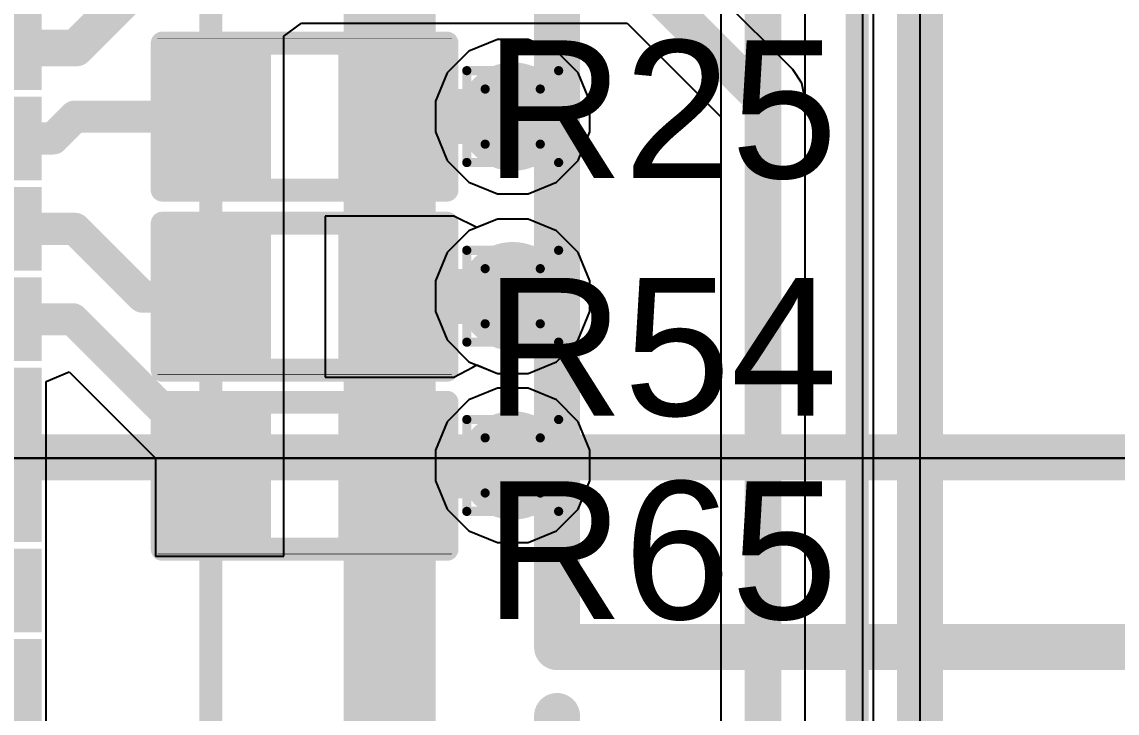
# Model space of a CAD drawing. Header units: inches. Extents: x -11 to 5433, y -4 to 5447.
# Drawn here: x 31.54 to 37.59, y 11.13 to 14.96 of the extents above; entities that cross this region are included whole.
import ezdxf

# ---------------------------------------------------------------- set-up
doc = ezdxf.new("R2010")
doc.units = ezdxf.units.IN
for name, color, linetype in [('Board_outline', 216, 'Continuous'), ('Bottom Layer', 5, 'Continuous'), ('Bottom Overlay', 54, 'Continuous'), ('Dimensions', 6, 'Continuous'), ('Drill Drawing', 1, 'Continuous'), ('Ground', 16, 'Continuous'), ('Mechanical 4', 56, 'Continuous'), ('Multi-Layer', 9, 'Continuous'), ('Power', 76, 'Continuous'), ('Top Layer', 1, 'Continuous'), ('Top Overlay', 2, 'Continuous'), ('Top Paste', 8, 'Continuous'), ('Top Solder', 216, 'Continuous'), ('Via Holes', 16, 'Continuous')]:
    doc.layers.add(name, color=color, linetype=linetype)
doc.styles.add('Arial', font='', dxfattribs={"height": 0.2})
doc.styles.get('Arial').set_extended_font_data('Arial')

# ---------------------------------------------------------------- blocks, each defined once
blk = doc.blocks.new('BL_R8812AF1_B_23')
at = {"layer": 'Bottom Overlay'}
blk.add_lwpolyline([(13.5, 8.9, 0.127, 0.127, 0), (-13.5, 8.9, 0.127, 0.127, 0)], format="xyseb", dxfattribs=at)
blk = doc.blocks.new('64_VQFN__9_9__45')
at = {"layer": 'Top Layer'}
for points in [[(4.005, 1.38), (4.865, 1.38), (4.865, 1.12), (4.005, 1.12)], [(4.005, 0.88), (4.865, 0.88), (4.865, 0.62), (4.005, 0.62)], [(4.005, 0.38), (4.865, 0.38), (4.865, 0.12), (4.005, 0.12)], [(4.005, -0.12), (4.865, -0.12), (4.865, -0.38), (4.005, -0.38)], [(4.005, -0.62), (4.865, -0.62), (4.865, -0.88), (4.005, -0.88)], [(4.005, -1.12), (4.865, -1.12), (4.865, -1.38), (4.005, -1.38)], [(4.005, -1.62), (4.865, -1.62), (4.865, -1.88), (4.005, -1.88)], [(4.005, -2.12), (4.865, -2.12), (4.865, -2.38), (4.005, -2.38)]]:
    blk.add_hatch(color=1, dxfattribs=at).paths.add_polyline_path(points)
at = {"layer": 'Top Paste'}
for points in [[(4.005, 1.38), (4.865, 1.38), (4.865, 1.12), (4.005, 1.12)], [(4.005, 0.88), (4.865, 0.88), (4.865, 0.62), (4.005, 0.62)], [(4.005, 0.38), (4.865, 0.38), (4.865, 0.12), (4.005, 0.12)], [(4.005, -0.12), (4.865, -0.12), (4.865, -0.38), (4.005, -0.38)], [(4.005, -0.62), (4.865, -0.62), (4.865, -0.88), (4.005, -0.88)], [(4.005, -1.12), (4.865, -1.12), (4.865, -1.38), (4.005, -1.38)], [(4.005, -1.62), (4.865, -1.62), (4.865, -1.88), (4.005, -1.88)], [(4.005, -2.12), (4.865, -2.12), (4.865, -2.38), (4.005, -2.38)]]:
    blk.add_hatch(color=8, dxfattribs=at).paths.add_polyline_path(points)
at = {"layer": 'Top Solder'}
for points in [[(3.9034, 1.4816), (4.9666, 1.4816), (4.9666, 1.0184), (3.9034, 1.0184)], [(3.9034, 0.9816), (4.9666, 0.9816), (4.9666, 0.5184), (3.9034, 0.5184)], [(3.9034, 0.4816), (4.9666, 0.4816), (4.9666, 0.0184), (3.9034, 0.0184)], [(3.9034, -0.0184), (4.9666, -0.0184), (4.9666, -0.4816), (3.9034, -0.4816)], [(3.9034, -0.5184), (4.9666, -0.5184), (4.9666, -0.9816), (3.9034, -0.9816)], [(3.9034, -1.0184), (4.9666, -1.0184), (4.9666, -1.4816), (3.9034, -1.4816)], [(3.9034, -1.5184), (4.9666, -1.5184), (4.9666, -1.9816), (3.9034, -1.9816)], [(3.9034, -2.0184), (4.9666, -2.0184), (4.9666, -2.4816), (3.9034, -2.4816)]]:
    blk.add_hatch(color=216, dxfattribs=at).paths.add_polyline_path(points)
blk = doc.blocks.new('R___0402_72')
at = {"layer": 'Top Layer'}
for points in [[(-0.6985, -0.3175), (-0.6985, 0.3175), (-0.2413, 0.3175), (-0.2413, -0.3175)], [(0.2413, -0.3175), (0.2413, 0.3175), (0.6985, 0.3175), (0.6985, -0.3175)]]:
    blk.add_hatch(color=1, dxfattribs=at).paths.add_polyline_path(points)
at = {"layer": 'Top Paste'}
for points in [[(-0.6985, -0.3175), (-0.6985, 0.3175), (-0.2413, 0.3175), (-0.2413, -0.3175)], [(0.2413, -0.3175), (0.2413, 0.3175), (0.6985, 0.3175), (0.6985, -0.3175)]]:
    blk.add_hatch(color=8, dxfattribs=at).paths.add_polyline_path(points)
at = {"layer": 'Top Solder'}
for points in [[(-0.7535, -0.3725), (-0.7535, 0.3725), (-0.1863, 0.3725), (-0.1863, -0.3725)], [(0.1863, -0.3725), (0.1863, 0.3725), (0.7535, 0.3725), (0.7535, -0.3725)]]:
    blk.add_hatch(color=216, dxfattribs=at).paths.add_polyline_path(points)
at = {"layer": 'Top Overlay'}
for points in [[(-0.7874, 0.4064, 0.127, 0.127, 0), (0.7874, 0.4064, 0.127, 0.127, 0)], [(-0.7874, -0.4064, 0.127, 0.127, 0), (-0.7874, 0.4064, 0.127, 0.127, 0)], [(0.7874, -0.4064, 0.127, 0.127, 0), (0.7874, 0.4064, 0.127, 0.127, 0)], [(-0.7874, -0.4064, 0.127, 0.127, 0), (0.7874, -0.4064, 0.127, 0.127, 0)], [(-0.8128, -0.4318, 0.00323, 0.00323, 0), (0.8128, -0.4318, 0.00323, 0.00323, 0)]]:
    blk.add_lwpolyline(points, format="xyseb", dxfattribs=at)
for points in [[(-0.8191, 0.4064, 0.0635, 0.0635, 1), (-0.7556, 0.4064, 0.0635, 0.0635, 1)], [(-0.8191, 0.4064, 0.0635, 0.0635, 1), (-0.7556, 0.4064, 0.0635, 0.0635, 1)], [(0.7556, 0.4064, 0.0635, 0.0635, 1), (0.8191, 0.4064, 0.0635, 0.0635, 1)], [(0.7556, 0.4064, 0.0635, 0.0635, 1), (0.8191, 0.4064, 0.0635, 0.0635, 1)], [(-0.8191, -0.4064, 0.0635, 0.0635, 1), (-0.7556, -0.4064, 0.0635, 0.0635, 1)], [(-0.8191, -0.4064, 0.0635, 0.0635, 1), (-0.7556, -0.4064, 0.0635, 0.0635, 1)], [(0.7556, -0.4064, 0.0635, 0.0635, 1), (0.8191, -0.4064, 0.0635, 0.0635, 1)], [(0.7556, -0.4064, 0.0635, 0.0635, 1), (0.8191, -0.4064, 0.0635, 0.0635, 1)], [(-0.8136, -0.4318, 0.00161, 0.00161, 1), (-0.812, -0.4318, 0.00161, 0.00161, 1)], [(0.812, -0.4318, 0.00161, 0.00161, 1), (0.8136, -0.4318, 0.00161, 0.00161, 1)]]:
    blk.add_lwpolyline(points, format="xyseb", close=True, dxfattribs=at)
blk = doc.blocks.new('R___0402_78')
at = {"layer": 'Top Layer'}
for points in [[(-0.6985, -0.3175), (-0.6985, 0.3175), (-0.2413, 0.3175), (-0.2413, -0.3175)], [(0.2413, -0.3175), (0.2413, 0.3175), (0.6985, 0.3175), (0.6985, -0.3175)]]:
    blk.add_hatch(color=1, dxfattribs=at).paths.add_polyline_path(points)
at = {"layer": 'Top Paste'}
for points in [[(-0.6985, -0.3175), (-0.6985, 0.3175), (-0.2413, 0.3175), (-0.2413, -0.3175)], [(0.2413, -0.3175), (0.2413, 0.3175), (0.6985, 0.3175), (0.6985, -0.3175)]]:
    blk.add_hatch(color=8, dxfattribs=at).paths.add_polyline_path(points)
at = {"layer": 'Top Solder'}
for points in [[(-0.7535, -0.3725), (-0.7535, 0.3725), (-0.1863, 0.3725), (-0.1863, -0.3725)], [(0.1863, -0.3725), (0.1863, 0.3725), (0.7535, 0.3725), (0.7535, -0.3725)]]:
    blk.add_hatch(color=216, dxfattribs=at).paths.add_polyline_path(points)
at = {"layer": 'Top Overlay'}
for points in [[(-0.7874, 0.4064, 0.127, 0.127, 0), (0.7874, 0.4064, 0.127, 0.127, 0)], [(-0.7874, -0.4064, 0.127, 0.127, 0), (-0.7874, 0.4064, 0.127, 0.127, 0)], [(0.7874, -0.4064, 0.127, 0.127, 0), (0.7874, 0.4064, 0.127, 0.127, 0)], [(-0.7874, -0.4064, 0.127, 0.127, 0), (0.7874, -0.4064, 0.127, 0.127, 0)], [(-0.8128, -0.4318, 0.00323, 0.00323, 0), (0.8128, -0.4318, 0.00323, 0.00323, 0)]]:
    blk.add_lwpolyline(points, format="xyseb", dxfattribs=at)
for points in [[(-0.8191, 0.4064, 0.0635, 0.0635, 1), (-0.7556, 0.4064, 0.0635, 0.0635, 1)], [(-0.8191, 0.4064, 0.0635, 0.0635, 1), (-0.7556, 0.4064, 0.0635, 0.0635, 1)], [(0.7556, 0.4064, 0.0635, 0.0635, 1), (0.8191, 0.4064, 0.0635, 0.0635, 1)], [(0.7556, 0.4064, 0.0635, 0.0635, 1), (0.8191, 0.4064, 0.0635, 0.0635, 1)], [(-0.8191, -0.4064, 0.0635, 0.0635, 1), (-0.7556, -0.4064, 0.0635, 0.0635, 1)], [(-0.8191, -0.4064, 0.0635, 0.0635, 1), (-0.7556, -0.4064, 0.0635, 0.0635, 1)], [(0.7556, -0.4064, 0.0635, 0.0635, 1), (0.8191, -0.4064, 0.0635, 0.0635, 1)], [(0.7556, -0.4064, 0.0635, 0.0635, 1), (0.8191, -0.4064, 0.0635, 0.0635, 1)], [(-0.8136, -0.4318, 0.00161, 0.00161, 1), (-0.812, -0.4318, 0.00161, 0.00161, 1)], [(0.812, -0.4318, 0.00161, 0.00161, 1), (0.8136, -0.4318, 0.00161, 0.00161, 1)]]:
    blk.add_lwpolyline(points, format="xyseb", close=True, dxfattribs=at)
blk = doc.blocks.new('R___0402_94')
at = {"layer": 'Top Layer'}
for points in [[(-0.6985, -0.3175), (-0.6985, 0.3175), (-0.2413, 0.3175), (-0.2413, -0.3175)], [(0.2413, -0.3175), (0.2413, 0.3175), (0.6985, 0.3175), (0.6985, -0.3175)]]:
    blk.add_hatch(color=1, dxfattribs=at).paths.add_polyline_path(points)
at = {"layer": 'Top Paste'}
for points in [[(-0.6985, -0.3175), (-0.6985, 0.3175), (-0.2413, 0.3175), (-0.2413, -0.3175)], [(0.2413, -0.3175), (0.2413, 0.3175), (0.6985, 0.3175), (0.6985, -0.3175)]]:
    blk.add_hatch(color=8, dxfattribs=at).paths.add_polyline_path(points)
at = {"layer": 'Top Solder'}
for points in [[(-0.7535, -0.3725), (-0.7535, 0.3725), (-0.1863, 0.3725), (-0.1863, -0.3725)], [(0.1863, -0.3725), (0.1863, 0.3725), (0.7535, 0.3725), (0.7535, -0.3725)]]:
    blk.add_hatch(color=216, dxfattribs=at).paths.add_polyline_path(points)
at = {"layer": 'Top Overlay'}
for points in [[(0.7874, 0.4064, 0.127, 0.127, 0), (-0.7874, 0.4064, 0.127, 0.127, 0)], [(-0.7874, 0.4064, 0.127, 0.127, 0), (-0.7874, -0.4064, 0.127, 0.127, 0)], [(0.7874, 0.4064, 0.127, 0.127, 0), (0.7874, -0.4064, 0.127, 0.127, 0)], [(0.7874, -0.4064, 0.127, 0.127, 0), (-0.7874, -0.4064, 0.127, 0.127, 0)], [(0.8128, -0.4318, 0.00323, 0.00323, 0), (-0.8128, -0.4318, 0.00323, 0.00323, 0)]]:
    blk.add_lwpolyline(points, format="xyseb", dxfattribs=at)
for points in [[(-0.8191, 0.4064, 0.0635, 0.0635, 1), (-0.7556, 0.4064, 0.0635, 0.0635, 1)], [(-0.8191, 0.4064, 0.0635, 0.0635, 1), (-0.7556, 0.4064, 0.0635, 0.0635, 1)], [(0.7556, 0.4064, 0.0635, 0.0635, 1), (0.8191, 0.4064, 0.0635, 0.0635, 1)], [(0.7556, 0.4064, 0.0635, 0.0635, 1), (0.8191, 0.4064, 0.0635, 0.0635, 1)], [(-0.8191, -0.4064, 0.0635, 0.0635, 1), (-0.7556, -0.4064, 0.0635, 0.0635, 1)], [(-0.8191, -0.4064, 0.0635, 0.0635, 1), (-0.7556, -0.4064, 0.0635, 0.0635, 1)], [(0.7556, -0.4064, 0.0635, 0.0635, 1), (0.8191, -0.4064, 0.0635, 0.0635, 1)], [(0.7556, -0.4064, 0.0635, 0.0635, 1), (0.8191, -0.4064, 0.0635, 0.0635, 1)], [(-0.8136, -0.4318, 0.00161, 0.00161, 1), (-0.812, -0.4318, 0.00161, 0.00161, 1)], [(0.812, -0.4318, 0.00161, 0.00161, 1), (0.8136, -0.4318, 0.00161, 0.00161, 1)]]:
    blk.add_lwpolyline(points, format="xyseb", close=True, dxfattribs=at)

msp = doc.modelspace()

# ---------------------------------------------------------------- hatches: boundary and pattern name
at = {"layer": 'Bottom Layer'}
h = msp.add_hatch(color=5, dxfattribs=at)
edge = h.paths.add_edge_path()
edge.add_arc((34.252, 14.4339), 0.3, 0, 360)
h = msp.add_hatch(color=5, dxfattribs=at)
edge = h.paths.add_edge_path()
edge.add_arc((34.252, 13.4405), 0.3, 0, 360)
h = msp.add_hatch(color=5, dxfattribs=at)
edge = h.paths.add_edge_path()
edge.add_arc((34.252, 12.5046), 0.3, 0, 360)
at = {"layer": 'Ground'}
h = msp.add_hatch(color=16, dxfattribs=at)
edge = h.paths.add_edge_path()
edge.add_arc((34.252, 14.4339), 0.3, 0, 360)
h = msp.add_hatch(color=16, dxfattribs=at)
edge = h.paths.add_edge_path()
edge.add_arc((34.252, 13.4405), 0.3, 0, 360)
h = msp.add_hatch(color=16, dxfattribs=at)
edge = h.paths.add_edge_path()
edge.add_arc((34.252, 12.5046), 0.3, 0, 360)
at = {"layer": 'Power'}
h = msp.add_hatch(color=76, dxfattribs=at)
edge = h.paths.add_edge_path()
edge.add_arc((34.252, 14.4339), 0.3, 0, 360)
h = msp.add_hatch(color=76, dxfattribs=at)
edge = h.paths.add_edge_path()
edge.add_arc((34.252, 13.4405), 0.3, 0, 360)
h = msp.add_hatch(color=76, dxfattribs=at)
edge = h.paths.add_edge_path()
edge.add_arc((34.252, 12.5046), 0.3, 0, 360)
at = {"layer": 'Top Layer'}
h = msp.add_hatch(color=1, dxfattribs=at)
edge = h.paths.add_edge_path()
edge.add_arc((34.252, 14.4339), 0.3, 0, 360)
h = msp.add_hatch(color=1, dxfattribs=at)
edge = h.paths.add_edge_path()
edge.add_arc((34.252, 13.4405), 0.3, 0, 360)
h = msp.add_hatch(color=1, dxfattribs=at)
edge = h.paths.add_edge_path()
edge.add_arc((34.252, 12.5046), 0.3, 0, 360)
at = {"layer": 'Via Holes'}
h = msp.add_hatch(color=7, dxfattribs=at)
edge = h.paths.add_edge_path()
edge.add_arc((34.252, 14.4339), 0.15, 0, 360)
h = msp.add_hatch(color=7, dxfattribs=at)
edge = h.paths.add_edge_path()
edge.add_arc((34.252, 13.4405), 0.15, 0, 360)
h = msp.add_hatch(color=7, dxfattribs=at)
edge = h.paths.add_edge_path()
edge.add_arc((34.252, 12.5046), 0.15, 0, 360)

# ---------------------------------------------------------------- linework, layer by layer
at = {"layer": 'Board_outline'}
msp.add_lwpolyline([(36.5052, 3.49, 0.254, 0.254, 0), (36.5052, 20.49, 0.254, 0.254, 0)], format="xyseb", dxfattribs=at)
at = {"layer": 'Bottom Layer'}
msp.add_line((36.1875, 6.7611), (36.1875, 31.8658), dxfattribs=at)
msp.add_lwpolyline([(33.571, 10.2826, 0.508, 0.508, 0), (33.571, 16.8551, 0.508, 0.508, 0)], format="xyseb", dxfattribs=at)
at = {"layer": 'Dimensions'}
msp.add_lwpolyline([(32.5832, 0.9965, 0.127, 0.127, 0), (32.5832, 29.995, 0.127, 0.127, 0)], format="xyseb", dxfattribs=at)
at = {"layer": 'Drill Drawing'}
for points in [[(33.998, 14.6879, 0.0508, 0.0508, 0), (34.506, 14.6879, 0.0508, 0.0508, 0)], [(33.998, 14.1799, 0.0508, 0.0508, 0), (33.998, 14.6879, 0.0508, 0.0508, 0)], [(34.506, 14.1799, 0.0508, 0.0508, 0), (34.506, 14.6879, 0.0508, 0.0508, 0)], [(34.0996, 14.5863, 0.0508, 0.0508, 0), (34.4044, 14.5863, 0.0508, 0.0508, 0)], [(34.0996, 14.2815, 0.0508, 0.0508, 0), (34.0996, 14.5863, 0.0508, 0.0508, 0)], [(34.4044, 14.2815, 0.0508, 0.0508, 0), (34.4044, 14.5863, 0.0508, 0.0508, 0)], [(34.0996, 14.2815, 0.0508, 0.0508, 0), (34.4044, 14.2815, 0.0508, 0.0508, 0)], [(33.998, 14.1799, 0.0508, 0.0508, 0), (34.506, 14.1799, 0.0508, 0.0508, 0)], [(33.998, 13.6945, 0.0508, 0.0508, 0), (34.506, 13.6945, 0.0508, 0.0508, 0)], [(33.998, 13.1865, 0.0508, 0.0508, 0), (33.998, 13.6945, 0.0508, 0.0508, 0)], [(34.506, 13.1865, 0.0508, 0.0508, 0), (34.506, 13.6945, 0.0508, 0.0508, 0)], [(34.0996, 13.5929, 0.0508, 0.0508, 0), (34.4044, 13.5929, 0.0508, 0.0508, 0)], [(34.0996, 13.2881, 0.0508, 0.0508, 0), (34.0996, 13.5929, 0.0508, 0.0508, 0)], [(34.4044, 13.2881, 0.0508, 0.0508, 0), (34.4044, 13.5929, 0.0508, 0.0508, 0)], [(34.0996, 13.2881, 0.0508, 0.0508, 0), (34.4044, 13.2881, 0.0508, 0.0508, 0)], [(33.998, 13.1865, 0.0508, 0.0508, 0), (34.506, 13.1865, 0.0508, 0.0508, 0)], [(33.998, 12.7586, 0.0508, 0.0508, 0), (34.506, 12.7586, 0.0508, 0.0508, 0)], [(33.998, 12.2506, 0.0508, 0.0508, 0), (33.998, 12.7586, 0.0508, 0.0508, 0)], [(34.506, 12.2506, 0.0508, 0.0508, 0), (34.506, 12.7586, 0.0508, 0.0508, 0)], [(34.0996, 12.657, 0.0508, 0.0508, 0), (34.4044, 12.657, 0.0508, 0.0508, 0)], [(34.0996, 12.3522, 0.0508, 0.0508, 0), (34.0996, 12.657, 0.0508, 0.0508, 0)], [(34.4044, 12.3522, 0.0508, 0.0508, 0), (34.4044, 12.657, 0.0508, 0.0508, 0)], [(34.0996, 12.3522, 0.0508, 0.0508, 0), (34.4044, 12.3522, 0.0508, 0.0508, 0)], [(33.998, 12.2506, 0.0508, 0.0508, 0), (34.506, 12.2506, 0.0508, 0.0508, 0)]]:
    msp.add_lwpolyline(points, format="xyseb", dxfattribs=at)
for points in [[(33.9853, 14.6879, 0.0254, 0.0254, 1), (34.0107, 14.6879, 0.0254, 0.0254, 1)], [(33.9853, 14.6879, 0.0254, 0.0254, 1), (34.0107, 14.6879, 0.0254, 0.0254, 1)], [(34.4933, 14.6879, 0.0254, 0.0254, 1), (34.5187, 14.6879, 0.0254, 0.0254, 1)], [(34.4933, 14.6879, 0.0254, 0.0254, 1), (34.5187, 14.6879, 0.0254, 0.0254, 1)], [(34.0869, 14.5863, 0.0254, 0.0254, 1), (34.1123, 14.5863, 0.0254, 0.0254, 1)], [(34.0869, 14.5863, 0.0254, 0.0254, 1), (34.1123, 14.5863, 0.0254, 0.0254, 1)], [(34.3917, 14.5863, 0.0254, 0.0254, 1), (34.4171, 14.5863, 0.0254, 0.0254, 1)], [(34.3917, 14.5863, 0.0254, 0.0254, 1), (34.4171, 14.5863, 0.0254, 0.0254, 1)], [(34.0869, 14.2815, 0.0254, 0.0254, 1), (34.1123, 14.2815, 0.0254, 0.0254, 1)], [(34.0869, 14.2815, 0.0254, 0.0254, 1), (34.1123, 14.2815, 0.0254, 0.0254, 1)], [(34.3917, 14.2815, 0.0254, 0.0254, 1), (34.4171, 14.2815, 0.0254, 0.0254, 1)], [(34.3917, 14.2815, 0.0254, 0.0254, 1), (34.4171, 14.2815, 0.0254, 0.0254, 1)], [(33.9853, 14.1799, 0.0254, 0.0254, 1), (34.0107, 14.1799, 0.0254, 0.0254, 1)], [(33.9853, 14.1799, 0.0254, 0.0254, 1), (34.0107, 14.1799, 0.0254, 0.0254, 1)], [(34.4933, 14.1799, 0.0254, 0.0254, 1), (34.5187, 14.1799, 0.0254, 0.0254, 1)], [(34.4933, 14.1799, 0.0254, 0.0254, 1), (34.5187, 14.1799, 0.0254, 0.0254, 1)], [(33.9853, 13.6945, 0.0254, 0.0254, 1), (34.0107, 13.6945, 0.0254, 0.0254, 1)], [(33.9853, 13.6945, 0.0254, 0.0254, 1), (34.0107, 13.6945, 0.0254, 0.0254, 1)], [(34.4933, 13.6945, 0.0254, 0.0254, 1), (34.5187, 13.6945, 0.0254, 0.0254, 1)], [(34.4933, 13.6945, 0.0254, 0.0254, 1), (34.5187, 13.6945, 0.0254, 0.0254, 1)], [(34.0869, 13.5929, 0.0254, 0.0254, 1), (34.1123, 13.5929, 0.0254, 0.0254, 1)], [(34.0869, 13.5929, 0.0254, 0.0254, 1), (34.1123, 13.5929, 0.0254, 0.0254, 1)], [(34.3917, 13.5929, 0.0254, 0.0254, 1), (34.4171, 13.5929, 0.0254, 0.0254, 1)], [(34.3917, 13.5929, 0.0254, 0.0254, 1), (34.4171, 13.5929, 0.0254, 0.0254, 1)], [(34.0869, 13.2881, 0.0254, 0.0254, 1), (34.1123, 13.2881, 0.0254, 0.0254, 1)], [(34.0869, 13.2881, 0.0254, 0.0254, 1), (34.1123, 13.2881, 0.0254, 0.0254, 1)], [(34.3917, 13.2881, 0.0254, 0.0254, 1), (34.4171, 13.2881, 0.0254, 0.0254, 1)], [(34.3917, 13.2881, 0.0254, 0.0254, 1), (34.4171, 13.2881, 0.0254, 0.0254, 1)], [(33.9853, 13.1865, 0.0254, 0.0254, 1), (34.0107, 13.1865, 0.0254, 0.0254, 1)], [(33.9853, 13.1865, 0.0254, 0.0254, 1), (34.0107, 13.1865, 0.0254, 0.0254, 1)], [(34.4933, 13.1865, 0.0254, 0.0254, 1), (34.5187, 13.1865, 0.0254, 0.0254, 1)], [(34.4933, 13.1865, 0.0254, 0.0254, 1), (34.5187, 13.1865, 0.0254, 0.0254, 1)], [(33.9853, 12.7586, 0.0254, 0.0254, 1), (34.0107, 12.7586, 0.0254, 0.0254, 1)], [(33.9853, 12.7586, 0.0254, 0.0254, 1), (34.0107, 12.7586, 0.0254, 0.0254, 1)], [(34.4933, 12.7586, 0.0254, 0.0254, 1), (34.5187, 12.7586, 0.0254, 0.0254, 1)], [(34.4933, 12.7586, 0.0254, 0.0254, 1), (34.5187, 12.7586, 0.0254, 0.0254, 1)], [(34.0869, 12.657, 0.0254, 0.0254, 1), (34.1123, 12.657, 0.0254, 0.0254, 1)], [(34.0869, 12.657, 0.0254, 0.0254, 1), (34.1123, 12.657, 0.0254, 0.0254, 1)], [(34.3917, 12.657, 0.0254, 0.0254, 1), (34.4171, 12.657, 0.0254, 0.0254, 1)], [(34.3917, 12.657, 0.0254, 0.0254, 1), (34.4171, 12.657, 0.0254, 0.0254, 1)], [(34.0869, 12.3522, 0.0254, 0.0254, 1), (34.1123, 12.3522, 0.0254, 0.0254, 1)], [(34.0869, 12.3522, 0.0254, 0.0254, 1), (34.1123, 12.3522, 0.0254, 0.0254, 1)], [(34.3917, 12.3522, 0.0254, 0.0254, 1), (34.4171, 12.3522, 0.0254, 0.0254, 1)], [(34.3917, 12.3522, 0.0254, 0.0254, 1), (34.4171, 12.3522, 0.0254, 0.0254, 1)], [(33.9853, 12.2506, 0.0254, 0.0254, 1), (34.0107, 12.2506, 0.0254, 0.0254, 1)], [(33.9853, 12.2506, 0.0254, 0.0254, 1), (34.0107, 12.2506, 0.0254, 0.0254, 1)], [(34.4933, 12.2506, 0.0254, 0.0254, 1), (34.5187, 12.2506, 0.0254, 0.0254, 1)], [(34.4933, 12.2506, 0.0254, 0.0254, 1), (34.5187, 12.2506, 0.0254, 0.0254, 1)]]:
    msp.add_lwpolyline(points, format="xyseb", close=True, dxfattribs=at)
at = {"layer": 'Ground'}
for p, q in [((36.2462, 20.49), (36.2462, 9.0304)), ((34.1671, 13.8675), (34.0102, 13.8025)), ((34.337, 13.8675), (34.1671, 13.8675)), ((34.4939, 13.8025), (34.337, 13.8675)), ((34.0102, 13.8025), (33.89, 13.6824)), ((34.614, 13.6824), (34.4939, 13.8025)), ((33.89, 13.6824), (33.825, 13.5254)), ((34.679, 13.5254), (34.614, 13.6824)), ((33.825, 13.5254), (33.825, 13.3555)), ((34.679, 13.3555), (34.679, 13.5254)), ((33.825, 13.3555), (33.89, 13.1986)), ((34.614, 13.1986), (34.679, 13.3555)), ((33.89, 13.1986), (34.0102, 13.0785)), ((34.4939, 13.0785), (34.614, 13.1986)), ((34.0102, 13.0785), (34.1671, 13.0135)), ((34.337, 13.0135), (34.4939, 13.0785)), ((34.1671, 13.0135), (34.337, 13.0135))]:
    msp.add_line(p, q, dxfattribs=at)
at = {"layer": 'Mechanical 4'}
for points in [[(34.4972, 11.5, 0.254, 0.254, 0), (34.4972, 28.5, 0.254, 0.254, 0)], [(29.6, 12.55, 0.254, 0.254, 0), (56.4, 12.55, 0.254, 0.254, 0)], [(29.5972, 12.545, 0.0127, 0.0127, 0), (56.3972, 12.545, 0.0127, 0.0127, 0)], [(34.4972, 11.5, 0.254, 0.254, 0), (51.4972, 11.5, 0.254, 0.254, 0)], [(34.4972, 8.746, 0.254, 0.254, 0), (34.4972, 11.119, 0.254, 0.254, 0)]]:
    msp.add_lwpolyline(points, format="xyseb", dxfattribs=at)
for points in [[(34.4337, 11.5, 0.127, 0.127, 1), (34.5607, 11.5, 0.127, 0.127, 1)], [(34.4337, 11.5, 0.127, 0.127, 1), (34.5607, 11.5, 0.127, 0.127, 1)], [(34.4337, 11.119, 0.127, 0.127, 1), (34.5607, 11.119, 0.127, 0.127, 1)]]:
    msp.add_lwpolyline(points, format="xyseb", close=True, dxfattribs=at)
at = {"layer": 'Multi-Layer'}
msp.add_line((36.5052, 3.49), (36.5052, 20.49), dxfattribs=at)
at = {"layer": 'Power'}
for p, q in [((35.8693, 7.7195), (35.8693, 20.6553)), ((36.2462, 20.49), (36.2462, 3.49)), ((35.4031, 20.1947), (35.4031, 7.8161)), ((34.1671, 14.8609), (34.0102, 14.7958)), ((34.337, 14.8609), (34.1671, 14.8609)), ((34.4939, 14.7958), (34.337, 14.8609)), ((34.0102, 14.7958), (33.89, 14.6757)), ((34.614, 14.6757), (34.4939, 14.7958)), ((33.89, 14.6757), (33.825, 14.5188)), ((34.679, 14.5188), (34.614, 14.6757)), ((33.825, 14.5188), (33.825, 14.3489)), ((34.679, 14.3489), (34.679, 14.5188)), ((33.825, 14.3489), (33.89, 14.192)), ((34.614, 14.192), (34.679, 14.3489)), ((33.89, 14.192), (34.0102, 14.0719)), ((34.4939, 14.0719), (34.614, 14.192)), ((34.0102, 14.0719), (34.1671, 14.0069)), ((34.337, 14.0069), (34.4939, 14.0719)), ((34.1671, 14.0069), (34.337, 14.0069)), ((34.1671, 12.9316), (34.0102, 12.8666)), ((34.337, 12.9316), (34.1671, 12.9316)), ((34.4939, 12.8666), (34.337, 12.9316)), ((34.0102, 12.8666), (33.89, 12.7465)), ((34.614, 12.7465), (34.4939, 12.8666)), ((33.89, 12.7465), (33.825, 12.5895)), ((34.679, 12.5895), (34.614, 12.7465)), ((33.825, 12.5895), (33.825, 12.4197)), ((34.679, 12.4197), (34.679, 12.5895)), ((33.825, 12.4197), (33.89, 12.2627)), ((34.614, 12.2627), (34.679, 12.4197)), ((33.89, 12.2627), (34.0102, 12.1426)), ((34.4939, 12.1426), (34.614, 12.2627)), ((34.0102, 12.1426), (34.1671, 12.0776)), ((34.337, 12.0776), (34.4939, 12.1426)), ((34.1671, 12.0776), (34.337, 12.0776))]:
    msp.add_line(p, q, dxfattribs=at)
msp.add_lwpolyline([(35.6362, 7.7195, 0.2032, 0.2032, 0), (35.6362, 20.7518, 0.2032, 0.2032, 0)], format="xyseb", dxfattribs=at)
at = {"layer": 'Top Layer'}
for p, q in [((36.2462, 20.49), (36.2462, 3.49)), ((35.801, 14.6936), (35.1468, 15.3479)), ((32.9868, 14.8784), (33.0842, 14.95)), ((33.0842, 14.95), (34.8854, 14.95)), ((34.8854, 14.95), (35.4031, 14.4323)), ((32.9868, 13.9894), (32.9868, 14.8784)), ((35.8515, 14.618), (35.801, 14.6936)), ((35.8693, 14.5288), (35.8515, 14.618)), ((35.8693, 3.5797), (35.8693, 14.5288)), ((35.4031, 14.4323), (35.4031, 3.9259)), ((32.9868, 13.8824), (32.9868, 13.9894)), ((32.9868, 13.9894), (32.9868, 13.9894)), ((32.9868, 12.9934), (32.9868, 13.8824)), ((32.9868, 13.8824), (32.9868, 13.8824)), ((33.9266, 13.8824), (33.2154, 13.8824)), ((33.2154, 13.8824), (33.2154, 12.9934)), ((34.0536, 13.8205), (33.9266, 13.8824)), ((33.9266, 13.8824), (33.9266, 13.8824)), ((34.1671, 13.8675), (34.0536, 13.8205)), ((34.337, 13.8675), (34.1671, 13.8675)), ((34.4939, 13.8025), (34.337, 13.8675)), ((34.614, 13.6824), (34.4939, 13.8025)), ((34.679, 13.5254), (34.614, 13.6824)), ((34.679, 13.3555), (34.679, 13.5254)), ((34.614, 13.1986), (34.679, 13.3555)), ((34.4939, 13.0785), (34.614, 13.1986)), ((33.9266, 12.9934), (34.0307, 13.0488)), ((34.0307, 13.0488), (34.0536, 13.0605)), ((34.0536, 13.0605), (34.1671, 13.0135)), ((34.337, 13.0135), (34.4939, 13.0785)), ((31.6716, 12.9693), (31.7986, 13.0219)), ((31.6716, 12.0561), (31.6716, 12.9693)), ((31.7986, 13.0219), (32.2756, 12.5449)), ((32.9868, 12.8918), (32.9868, 12.9934)), ((32.9868, 12.9934), (32.9868, 12.9934)), ((33.2154, 12.9934), (33.9266, 12.9934)), ((33.9266, 12.9934), (33.9266, 12.9934)), ((34.1671, 13.0135), (34.337, 13.0135)), ((32.9868, 12.8664), (32.9868, 12.8918)), ((32.9868, 12.8918), (32.9868, 12.8918)), ((32.9868, 12.0028), (32.9868, 12.8664)), ((32.2756, 12.5449), (32.2756, 12.0028)), ((31.6716, 11.0561), (31.6716, 12.0561)), ((32.2756, 12.0028), (32.9868, 12.0028))]:
    msp.add_line(p, q, dxfattribs=at)
for points in [[(31.8359, 14.8131, 0.2032, 0.2032, 0), (32.2059, 15.1831, 0.2032, 0.2032, 0)], [(34.9819, 15.1831, 0.2032, 0.2032, 0), (35.6362, 14.5288, 0.2032, 0.2032, 0)], [(31.1146, 14.8131, 0.2032, 0.2032, 0), (31.8359, 14.8131, 0.2032, 0.2032, 0)], [(35.6362, 3.4832, 0.2032, 0.2032, 0), (35.6362, 14.5288, 0.2032, 0.2032, 0)], [(33.6262, 14.4339, 0.3048, 0.3048, 0), (34.252, 14.4339, 0.3048, 0.3048, 0)], [(31.7099, 14.3131, 0.1778, 0.1778, 0), (31.8307, 14.4339, 0.1778, 0.1778, 0)], [(31.8307, 14.4339, 0.1778, 0.1778, 0), (32.6864, 14.4339, 0.1778, 0.1778, 0)], [(31.1146, 14.3131, 0.1778, 0.1778, 0), (31.7099, 14.3131, 0.1778, 0.1778, 0)], [(31.1146, 13.8131, 0.1778, 0.1778, 0), (31.8307, 13.8131, 0.1778, 0.1778, 0)], [(31.8307, 13.8131, 0.1778, 0.1778, 0), (32.2059, 13.4379, 0.1778, 0.1778, 0)], [(33.6243, 13.4379, 0.3048, 0.3048, 0), (33.6256, 13.4392, 0.3048, 0.3048, 0)], [(33.6256, 13.4392, 0.3048, 0.3048, 0), (34.2507, 13.4392, 0.3048, 0.3048, 0)], [(34.2507, 13.4392, 0.3048, 0.3048, 0), (34.252, 13.4405, 0.3048, 0.3048, 0)], [(32.2059, 13.4379, 0.1778, 0.1778, 0), (32.6845, 13.4379, 0.1778, 0.1778, 0)], [(31.1146, 13.3131, 0.1778, 0.1778, 0), (31.8188, 13.3131, 0.1778, 0.1778, 0)], [(31.8188, 13.3131, 0.1778, 0.1778, 0), (32.6845, 12.4473, 0.1778, 0.1778, 0)], [(33.6243, 12.4473, 0.3048, 0.3048, 0), (33.653, 12.476, 0.3048, 0.3048, 0)], [(33.653, 12.476, 0.3048, 0.3048, 0), (34.2234, 12.476, 0.3048, 0.3048, 0)], [(34.2234, 12.476, 0.3048, 0.3048, 0), (34.252, 12.5046, 0.3048, 0.3048, 0)]]:
    msp.add_lwpolyline(points, format="xyseb", dxfattribs=at)
for points in [[(31.7851, 14.8131, 0.1016, 0.1016, 1), (31.8867, 14.8131, 0.1016, 0.1016, 1)], [(31.7851, 14.8131, 0.1016, 0.1016, 1), (31.8867, 14.8131, 0.1016, 0.1016, 1)], [(35.5854, 14.5288, 0.1016, 0.1016, 1), (35.687, 14.5288, 0.1016, 0.1016, 1)], [(35.5854, 14.5288, 0.1016, 0.1016, 1), (35.687, 14.5288, 0.1016, 0.1016, 1)], [(33.55, 14.4339, 0.1524, 0.1524, 1), (33.7024, 14.4339, 0.1524, 0.1524, 1)], [(34.1758, 14.4339, 0.1524, 0.1524, 1), (34.3282, 14.4339, 0.1524, 0.1524, 1)], [(31.7863, 14.4339, 0.0889, 0.0889, 1), (31.8752, 14.4339, 0.0889, 0.0889, 1)], [(31.7863, 14.4339, 0.0889, 0.0889, 1), (31.8752, 14.4339, 0.0889, 0.0889, 1)], [(32.642, 14.4339, 0.0889, 0.0889, 1), (32.7309, 14.4339, 0.0889, 0.0889, 1)], [(31.6655, 14.3131, 0.0889, 0.0889, 1), (31.7544, 14.3131, 0.0889, 0.0889, 1)], [(31.6655, 14.3131, 0.0889, 0.0889, 1), (31.7544, 14.3131, 0.0889, 0.0889, 1)], [(31.7863, 13.8131, 0.0889, 0.0889, 1), (31.8752, 13.8131, 0.0889, 0.0889, 1)], [(31.7863, 13.8131, 0.0889, 0.0889, 1), (31.8752, 13.8131, 0.0889, 0.0889, 1)], [(33.5481, 13.4379, 0.1524, 0.1524, 1), (33.7005, 13.4379, 0.1524, 0.1524, 1)], [(33.5494, 13.4392, 0.1524, 0.1524, 1), (33.7018, 13.4392, 0.1524, 0.1524, 1)], [(33.5494, 13.4392, 0.1524, 0.1524, 1), (33.7018, 13.4392, 0.1524, 0.1524, 1)], [(34.1745, 13.4392, 0.1524, 0.1524, 1), (34.3269, 13.4392, 0.1524, 0.1524, 1)], [(34.1745, 13.4392, 0.1524, 0.1524, 1), (34.3269, 13.4392, 0.1524, 0.1524, 1)], [(34.1758, 13.4405, 0.1524, 0.1524, 1), (34.3282, 13.4405, 0.1524, 0.1524, 1)], [(32.1614, 13.4379, 0.0889, 0.0889, 1), (32.2503, 13.4379, 0.0889, 0.0889, 1)], [(32.1614, 13.4379, 0.0889, 0.0889, 1), (32.2503, 13.4379, 0.0889, 0.0889, 1)], [(32.6401, 13.4379, 0.0889, 0.0889, 1), (32.729, 13.4379, 0.0889, 0.0889, 1)], [(31.7743, 13.3131, 0.0889, 0.0889, 1), (31.8632, 13.3131, 0.0889, 0.0889, 1)], [(31.7743, 13.3131, 0.0889, 0.0889, 1), (31.8632, 13.3131, 0.0889, 0.0889, 1)], [(33.5481, 12.4473, 0.1524, 0.1524, 1), (33.7005, 12.4473, 0.1524, 0.1524, 1)], [(33.5768, 12.476, 0.1524, 0.1524, 1), (33.7292, 12.476, 0.1524, 0.1524, 1)], [(33.5768, 12.476, 0.1524, 0.1524, 1), (33.7292, 12.476, 0.1524, 0.1524, 1)], [(34.1472, 12.476, 0.1524, 0.1524, 1), (34.2996, 12.476, 0.1524, 0.1524, 1)], [(34.1472, 12.476, 0.1524, 0.1524, 1), (34.2996, 12.476, 0.1524, 0.1524, 1)], [(34.1758, 12.5046, 0.1524, 0.1524, 1), (34.3282, 12.5046, 0.1524, 0.1524, 1)], [(32.6401, 12.4473, 0.0889, 0.0889, 1), (32.729, 12.4473, 0.0889, 0.0889, 1)]]:
    msp.add_lwpolyline(points, format="xyseb", close=True, dxfattribs=at)

# ---------------------------------------------------------------- block references
for name, p, rotation in [('BL_R8812AF1_B_23', (27.2565, 19.4659), 270), ('R___0402_94', (33.1011, 14.4339), 180)]:
    msp.add_blockref(name, p, dxfattribs=dict(rotation=rotation))
for name, p in [('64_VQFN__9_9__45', (26.6796, 13.5631)), ('R___0402_78', (33.1011, 13.4379)), ('R___0402_72', (33.1011, 12.4473))]:
    msp.add_blockref(name, p)

# ---------------------------------------------------------------- texts
at = {"layer": 'Top Overlay', "style": 'Arial'}
for s, p in [('R25', (34.097, 14.0935)), ('R54', (34.097, 12.78)), ('R65', (34.097, 11.655))]:
    msp.add_text(s, height=0.762, dxfattribs=at).set_placement(p)

doc.saveas('drawing.dxf')
